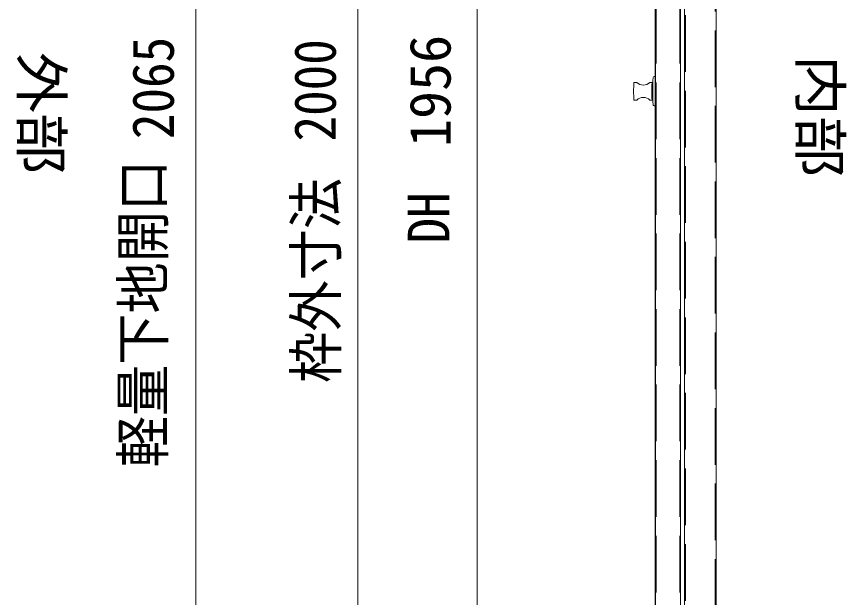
# Model space of a CAD drawing. Units: millimetres at full size, sheet at 1:20. Extents: x -4100 to 3700, y -3386 to 2063.
# Drawn here: x -1445 to -566, y -854 to -239 of the extents above; entities that cross this region are included whole.
import ezdxf
from ezdxf.enums import TextEntityAlignment as Align

# ---------------------------------------------------------------- set-up
doc = ezdxf.new("R2010")
doc.units = ezdxf.units.MM
doc.header["$LTSCALE"] = 20
doc.linetypes.add('DASHED3', pattern=[4, 3, -1])
doc.layers.add('0-2', color=7, linetype='Continuous', lineweight=9)
doc.styles.add('ＭＳ ゴシック', font='')
doc.styles.get('ＭＳ ゴシック').set_extended_font_data('MS Gothic')

msp = doc.modelspace()

# ---------------------------------------------------------------- linework, layer by layer
at = {"layer": '0-2', "color": 6}
for p, q in [((-1254.93, 717.17), (-1254.93, -1347.83)), ((-1083.38, -1317.83), (-1083.38, 682.17))]:
    msp.add_line(p, q, dxfattribs=at)
at = {"layer": '0-2'}
for p, q in [((-768.35, -1317.83), (-768.35, 682.17)), ((-956.91, 660.17), (-956.91, -1295.83)), ((-767.85, -1295.23), (-767.85, 659.57)), ((-741.55, -1295.23), (-741.55, 659.57)), ((-737.24, -1278.33), (-737.24, 642.67)), ((-703.85, 477.67), (-703.85, -1113.33)), ((-767.85, -302.33), (-769.42, -302.33)), ((-767.85, -317.83), (-767.85, -302.33)), ((-788.2, -308.43), (-790.43, -308.43)), ((-770.85, -308.43), (-773.51, -308.43)), ((-770.85, -308.43), (-771.43, -308.43)), ((-770.85, -317.83), (-770.85, -308.28)), ((-770.85, -327.38), (-770.85, -317.83)), ((-767.85, -333.33), (-767.85, -317.83)), ((-790.43, -327.23), (-788.2, -327.23)), ((-773.51, -327.23), (-770.85, -327.23)), ((-771.43, -327.23), (-770.85, -327.23)), ((-769.42, -333.33), (-767.85, -333.33))]:
    msp.add_line(p, q, dxfattribs=at)
at = {"layer": '0-2', "linetype": 'DASHED3'}
for p, q in [((-767.25, 651.47), (-767.25, -1287.13)), ((-742.15, 651.47), (-742.15, -1287.13))]:
    msp.add_line(p, q, dxfattribs=at)
at = {"layer": '0-2', "color": 5, "linetype": 'DASHED3'}
for p, q in [((-736.24, 642.67), (-736.24, -1278.33)), ((-704.85, -1113.33), (-704.85, 477.67))]:
    msp.add_line(p, q, dxfattribs=at)
at = {"layer": '0-2'}
for centre, radius, start, end in [((-631.17, -317.83), 140, 174.01221, 176.08857), ((-769.42, -303.33), 1, 90, 174.01221), ((-631.17, -317.83), 160, 176.80127, 183.19873), ((-790.43, -308.93), 0.5, 90, 176.80127), ((-788.2, -308.93), 0.5, 46.90589, 90), ((-780.85, -301.08), 10.25, 226.90589, 313.09411), ((-773.51, -308.93), 0.5, 90, 133.09411), ((-611.85, -317.83), 160, 176.80127, 183.19873), ((-771.1, -308.93), 0.5, 90, 176.80127), ((-780.85, -334.58), 10.25, 46.90589, 133.09411), ((-790.43, -326.73), 0.5, 183.19873, 270), ((-788.2, -326.73), 0.5, 270, 313.09411), ((-773.51, -326.73), 0.5, 226.90589, 270), ((-771.1, -326.73), 0.5, 183.19873, 270), ((-631.17, -317.83), 140, 183.91143, 185.98779), ((-769.42, -332.33), 1, 185.98779, 270)]:
    msp.add_arc(centre, radius, start, end, dxfattribs=at)

# ---------------------------------------------------------------- texts
at = {"layer": '0-2', "style": 'ＭＳ ゴシック'}
for s, height, rotation, width, p in [('2065', 44.21, 90, 0.9, (-1264.93, -368.49)), ('2000', 44.21, 90, 0.9, (-1093.38, -370.99)), ('外部', 43.13, 270, 1.1, (-1452.92, -276.19)), ('内部', 43.13, 270, 1.1, (-628.13, -279.35)), ('軽量下地開口', 44.21, 90, 0.9, (-1275.56, -716.07)), ('枠外寸法', 44.21, 90, 0.9, (-1092.42, -626.73)), ('DH', 44.21, 90, 0.9, (-972.97, -479.08))]:
    msp.add_text(s, height=height, rotation=rotation, dxfattribs=dict(at, width=width)).set_placement(p, align=Align.BOTTOM_LEFT)
msp.add_text('1956', height=43.62, rotation=90, dxfattribs=at).set_placement((-971.91, -376.87), align=Align.BOTTOM_LEFT)

doc.saveas('drawing.dxf')
